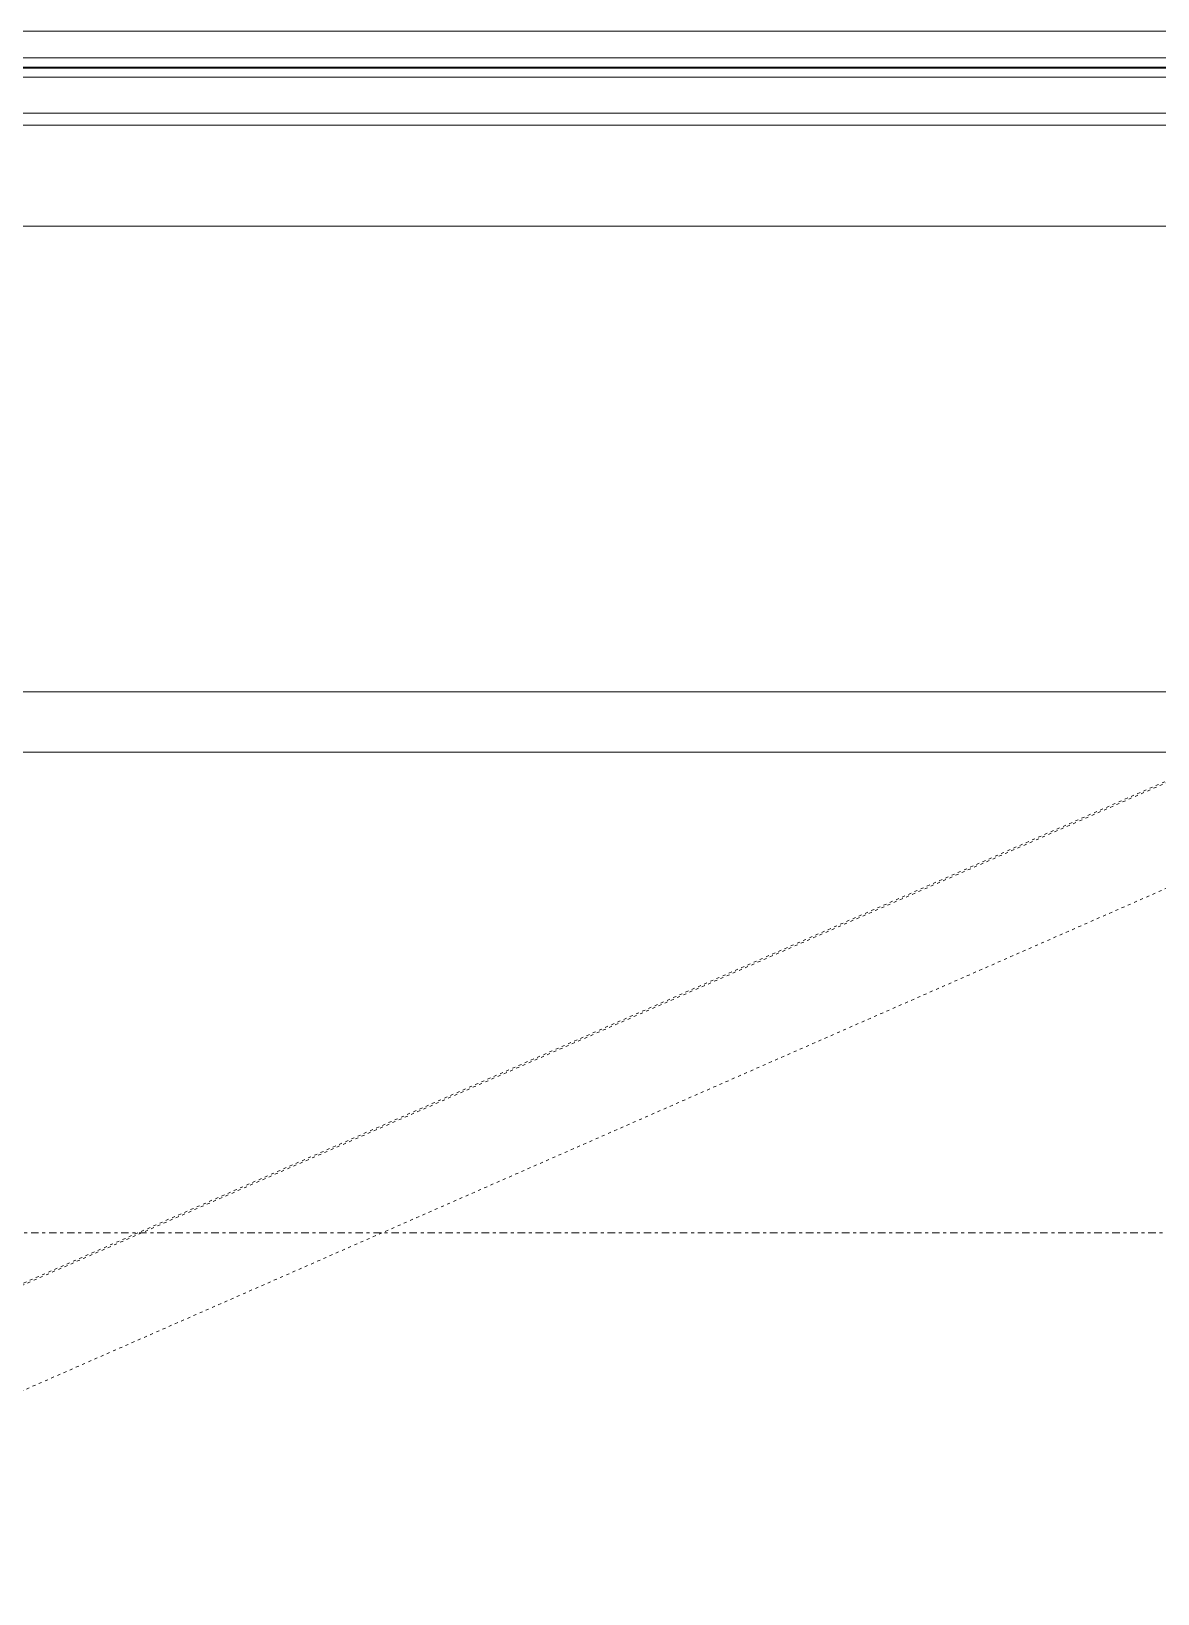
# Model space of a CAD drawing. Extents: x -1133 to 23780, y -1311 to 8245.
# Drawn here: x 9017.5 to 9055, y 2773 to 2825 of the extents above; entities that cross this region are included whole.
import ezdxf

# ---------------------------------------------------------------- set-up
doc = ezdxf.new("R2010")
doc.units = 0
doc.header["$MEASUREMENT"] = 0
doc.linetypes.add('DASHDOT2', pattern=[0.5, 0.25, -0.125, 0, -0.125])
doc.linetypes.add('DOT2', pattern=[0.125, 0, -0.125])
doc.layers.get('0').update_dxf_attribs({"color": 9, "lineweight": 9})
for name, color, linetype, lineweight in [('06D', 9, 'Continuous', 9), ('20', 9, 'DOT2', 9), ('24', 9, 'DASHDOT2', 9), ('35', 9, 'Continuous', 9), ('cam s', 8, 'Continuous', 9)]:
    doc.layers.add(name, color=color, linetype=linetype, lineweight=lineweight)

# ---------------------------------------------------------------- blocks, each defined once
blk = doc.blocks.new('fsdfsfsfsfd')
at = {"layer": '06D'}
for p, q in [((52607.25, -74585.327), (52607.25, -74485.445)), ((52613.74, -74585.314), (52613.74, -74488.072))]:
    blk.add_line(p, q, dxfattribs=at)
at = {"layer": '06D', "elevation": 0}
blk.add_lwpolyline([(52591.75, -74474.977), (52589.75, -74474.977), (52589.75, -74595.977), (52591.75, -74595.977)], dxfattribs=at)
at = {"layer": '20', "elevation": 0}
blk.add_lwpolyline([(52607.49, -74590.872), (52562.943, -74489.432)], dxfattribs=at)
at = {"layer": 'cam s', "lineweight": 20}
for p, q in [((52610.612, -74486.423), (52610.612, -74584.204)), ((52611.012, -74486.423), (52611.012, -74584.204)), ((52612.212, -74486.423), (52612.212, -74583.514)), ((52612.512, -74486.423), (52612.512, -74583.514)), ((52612.55, -74486.423), (52612.55, -74583.514)), ((52612.85, -74486.423), (52612.85, -74583.514))]:
    blk.add_line(p, q, dxfattribs=at)

msp = doc.modelspace()

# ---------------------------------------------------------------- linework, layer by layer
at = {"layer": '24'}
msp.add_lwpolyline([(6827.5, 2785), (11027.5, 2785)], dxfattribs=at)
at = {"layer": '35'}
msp.add_lwpolyline([(8609.5, 2803), (8609.5, 2743), (8535.5, 2743), (8535.5, 2447), (8609.5, 2447), (8609.5, 2363), (9225.5, 2363), (9225.5, 2803)], close=True, dxfattribs=at)

# ---------------------------------------------------------------- block references
at = {"rotation": 90}
for p in [(-65492.977, -49788.75), (-65492.847, -49788.75), (-65484.847, -49788.75)]:
    msp.add_blockref('fsdfsfsfsfd', p, dxfattribs=at)

doc.saveas('drawing.dxf')
